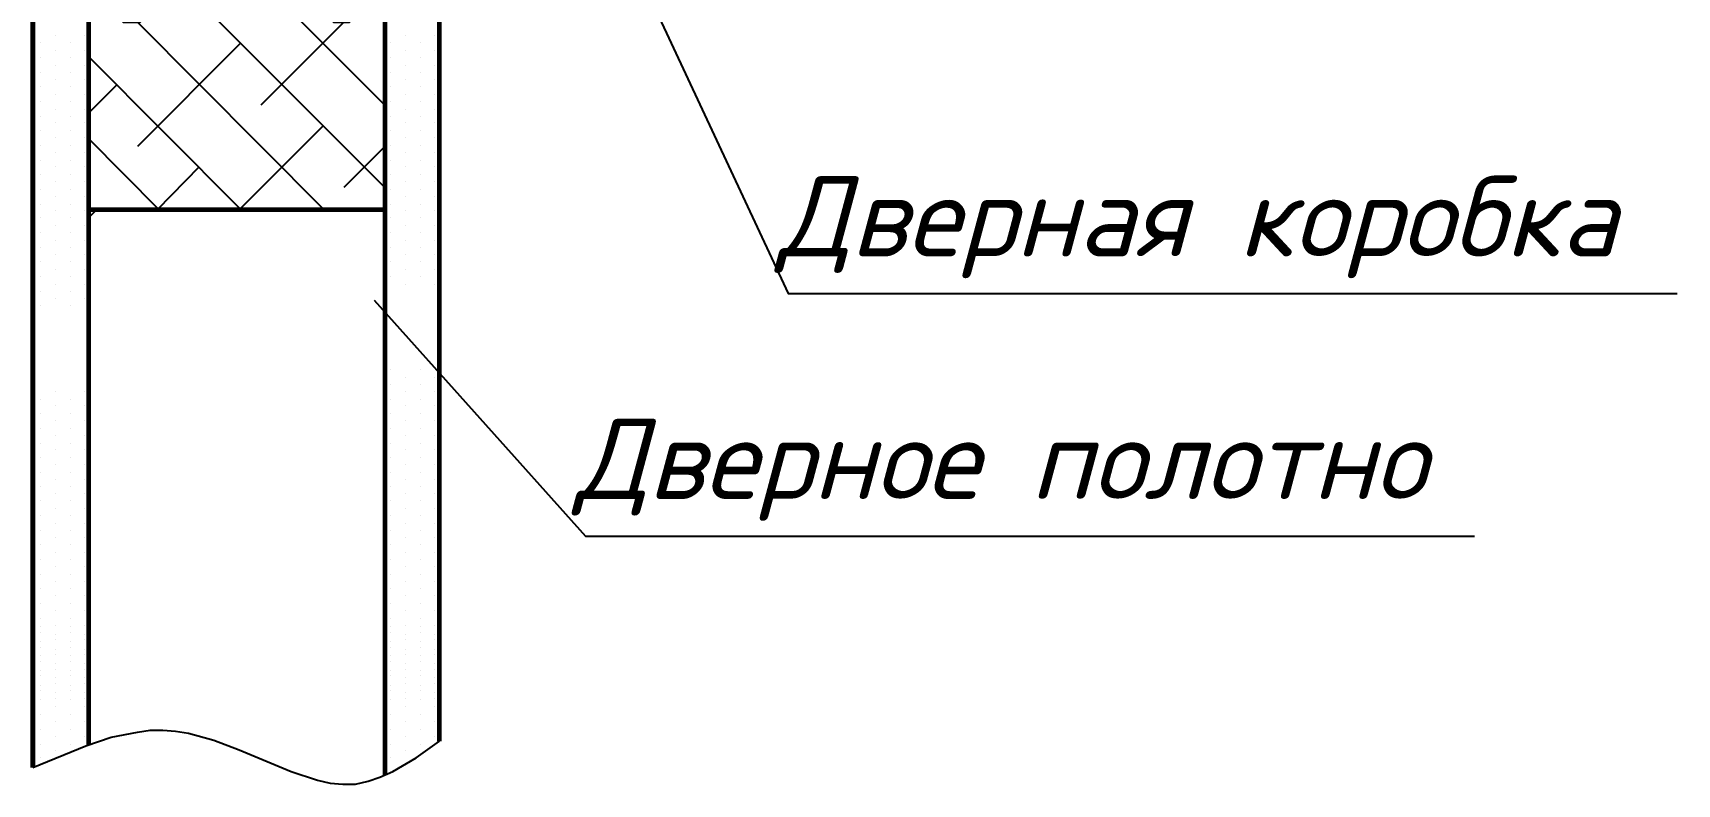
# Paper-space layout '24 (Испр)' of a CAD drawing. Header units: millimetres. Extents: x 215 to 14640, y -3257 to 166.
# Drawn here: x 1554.6 to 1626.2, y -2991.4 to -2958.7 of the extents above; entities that cross this region are included whole.
import ezdxf

# ---------------------------------------------------------------- set-up
doc = ezdxf.new("R2010")
doc.units = ezdxf.units.MM
for name, color, linetype in [('PDF _0', 7, 'Continuous'), ('PDF _Основные линии', 7, 'Continuous'), ('PDF _Текст', 7, 'Continuous')]:
    doc.layers.add(name, color=color, linetype=linetype)
doc.styles.add('PDF ISOCPEUR Italic', font='isocpeui.ttf')

psp = doc.layouts.new('24 (Испр)')

# ---------------------------------------------------------------- linework, layer by layer
at = {"layer": 'PDF _0', "lineweight": 25}
for points in [[(1578.648, -2951.111), (1587.478, -2970.03), (1591.479, -2970.03), (1626.173, -2970.03)], [(1569.924, -2961.836), (1561.965, -2953.878)], [(1569.924, -2965.411), (1559.241, -2954.729)], [(1567.285, -2966.39), (1559.113, -2958.176)], [(1568.179, -2958.176), (1564.518, -2961.836)], [(1554.943, -2959.113), (1554.943, -2959.113)], [(1555.581, -2958.815), (1555.581, -2958.815)], [(1555.581, -2959.453), (1555.581, -2959.453)], [(1556.219, -2959.113), (1556.219, -2959.113)], [(1556.858, -2958.815), (1556.858, -2958.815)], [(1556.858, -2959.453), (1556.858, -2959.453)], [(1563.625, -2959.155), (1559.156, -2963.624)], [(1570.179, -2959.113), (1570.179, -2959.113)], [(1570.817, -2958.815), (1570.817, -2958.815)], [(1570.817, -2959.453), (1570.817, -2959.453)], [(1571.456, -2959.113), (1571.456, -2959.113)], [(1572.094, -2958.815), (1572.094, -2958.815)], [(1572.094, -2959.453), (1572.094, -2959.453)], [(1554.943, -2959.751), (1554.943, -2959.751)], [(1555.581, -2960.091), (1555.581, -2960.091)], [(1556.219, -2959.751), (1556.219, -2959.751)], [(1556.858, -2960.091), (1556.858, -2960.091)], [(1563.667, -2966.39), (1557.028, -2959.708)], [(1570.179, -2959.751), (1570.179, -2959.751)], [(1570.817, -2960.091), (1570.817, -2960.091)], [(1571.456, -2959.751), (1571.456, -2959.751)], [(1572.094, -2960.091), (1572.094, -2960.091)], [(1554.943, -2960.389), (1554.943, -2960.389)], [(1555.581, -2960.73), (1555.581, -2960.73)], [(1556.219, -2960.389), (1556.219, -2960.389)], [(1556.858, -2960.73), (1556.858, -2960.73)], [(1570.179, -2960.389), (1570.179, -2960.389)], [(1570.817, -2960.73), (1570.817, -2960.73)], [(1571.456, -2960.389), (1571.456, -2960.389)], [(1572.094, -2960.73), (1572.094, -2960.73)], [(1554.943, -2961.028), (1554.943, -2961.028)], [(1555.581, -2961.368), (1555.581, -2961.368)], [(1556.219, -2961.028), (1556.219, -2961.028)], [(1556.858, -2961.368), (1556.858, -2961.368)], [(1558.262, -2960.943), (1557.028, -2962.177)], [(1570.179, -2961.028), (1570.179, -2961.028)], [(1570.817, -2961.368), (1570.817, -2961.368)], [(1571.456, -2961.028), (1571.456, -2961.028)], [(1572.094, -2961.368), (1572.094, -2961.368)], [(1554.943, -2961.666), (1554.943, -2961.666)], [(1554.943, -2962.305), (1554.943, -2962.305)], [(1555.581, -2962.007), (1555.581, -2962.007)], [(1556.219, -2961.666), (1556.219, -2961.666)], [(1556.219, -2962.305), (1556.219, -2962.305)], [(1556.858, -2962.007), (1556.858, -2962.007)], [(1570.179, -2961.666), (1570.179, -2961.666)], [(1570.179, -2962.305), (1570.179, -2962.305)], [(1570.817, -2962.007), (1570.817, -2962.007)], [(1571.456, -2961.666), (1571.456, -2961.666)], [(1571.456, -2962.305), (1571.456, -2962.305)], [(1572.094, -2962.007), (1572.094, -2962.007)], [(1554.943, -2962.943), (1554.943, -2962.943)], [(1555.581, -2962.602), (1555.581, -2962.602)], [(1556.219, -2962.943), (1556.219, -2962.943)], [(1556.858, -2962.602), (1556.858, -2962.602)], [(1567.242, -2962.73), (1563.582, -2966.39)], [(1570.179, -2962.943), (1570.179, -2962.943)], [(1570.817, -2962.602), (1570.817, -2962.602)], [(1571.456, -2962.943), (1571.456, -2962.943)], [(1572.094, -2962.602), (1572.094, -2962.602)], [(1554.943, -2963.581), (1554.943, -2963.581)], [(1555.581, -2963.241), (1555.581, -2963.241)], [(1556.219, -2963.581), (1556.219, -2963.581)], [(1556.858, -2963.241), (1556.858, -2963.241)], [(1560.092, -2966.39), (1557.028, -2963.283)], [(1569.924, -2963.624), (1568.136, -2965.411)], [(1570.179, -2963.581), (1570.179, -2963.581)], [(1570.817, -2963.241), (1570.817, -2963.241)], [(1571.456, -2963.581), (1571.456, -2963.581)], [(1572.094, -2963.241), (1572.094, -2963.241)], [(1554.943, -2964.22), (1554.943, -2964.22)], [(1555.581, -2963.879), (1555.581, -2963.879)], [(1556.219, -2964.22), (1556.219, -2964.22)], [(1556.858, -2963.879), (1556.858, -2963.879)], [(1570.179, -2964.22), (1570.179, -2964.22)], [(1570.817, -2963.879), (1570.817, -2963.879)], [(1571.456, -2964.22), (1571.456, -2964.22)], [(1572.094, -2963.879), (1572.094, -2963.879)], [(1554.943, -2964.858), (1554.943, -2964.858)], [(1555.581, -2964.518), (1555.581, -2964.518)], [(1555.581, -2965.156), (1555.581, -2965.156)], [(1556.219, -2964.858), (1556.219, -2964.858)], [(1556.858, -2964.518), (1556.858, -2964.518)], [(1556.858, -2965.156), (1556.858, -2965.156)], [(1561.837, -2964.518), (1560.007, -2966.39)], [(1570.179, -2964.858), (1570.179, -2964.858)], [(1570.817, -2964.518), (1570.817, -2964.518)], [(1570.817, -2965.156), (1570.817, -2965.156)], [(1571.456, -2964.858), (1571.456, -2964.858)], [(1572.094, -2964.518), (1572.094, -2964.518)], [(1572.094, -2965.156), (1572.094, -2965.156)], [(1554.943, -2965.497), (1554.943, -2965.497)], [(1555.581, -2965.794), (1555.581, -2965.794)], [(1556.219, -2965.497), (1556.219, -2965.497)], [(1556.858, -2965.794), (1556.858, -2965.794)], [(1570.179, -2965.497), (1570.179, -2965.497)], [(1570.817, -2965.794), (1570.817, -2965.794)], [(1571.456, -2965.497), (1571.456, -2965.497)], [(1572.094, -2965.794), (1572.094, -2965.794)], [(1554.943, -2966.135), (1554.943, -2966.135)], [(1555.581, -2966.433), (1555.581, -2966.433)], [(1556.219, -2966.135), (1556.219, -2966.135)], [(1556.858, -2966.433), (1556.858, -2966.433)], [(1557.368, -2966.39), (1557.028, -2966.731)], [(1570.179, -2966.135), (1570.179, -2966.135)], [(1570.817, -2966.433), (1570.817, -2966.433)], [(1571.456, -2966.135), (1571.456, -2966.135)], [(1572.094, -2966.433), (1572.094, -2966.433)], [(1554.943, -2966.731), (1554.943, -2966.731)], [(1555.581, -2967.071), (1555.581, -2967.071)], [(1556.219, -2966.731), (1556.219, -2966.731)], [(1556.858, -2967.071), (1556.858, -2967.071)], [(1570.179, -2966.731), (1570.179, -2966.731)], [(1570.817, -2967.071), (1570.817, -2967.071)], [(1571.456, -2966.731), (1571.456, -2966.731)], [(1572.094, -2967.071), (1572.094, -2967.071)], [(1554.943, -2967.369), (1554.943, -2967.369)], [(1554.943, -2968.008), (1554.943, -2968.008)], [(1555.581, -2967.71), (1555.581, -2967.71)], [(1556.219, -2967.369), (1556.219, -2967.369)], [(1556.219, -2968.008), (1556.219, -2968.008)], [(1556.858, -2967.71), (1556.858, -2967.71)], [(1570.179, -2967.369), (1570.179, -2967.369)], [(1570.179, -2968.008), (1570.179, -2968.008)], [(1570.817, -2967.71), (1570.817, -2967.71)], [(1571.456, -2967.369), (1571.456, -2967.369)], [(1571.456, -2968.008), (1571.456, -2968.008)], [(1572.094, -2967.71), (1572.094, -2967.71)], [(1554.943, -2968.646), (1554.943, -2968.646)], [(1555.581, -2968.348), (1555.581, -2968.348)], [(1556.219, -2968.646), (1556.219, -2968.646)], [(1556.858, -2968.348), (1556.858, -2968.348)], [(1570.179, -2968.646), (1570.179, -2968.646)], [(1570.817, -2968.348), (1570.817, -2968.348)], [(1571.456, -2968.646), (1571.456, -2968.646)], [(1572.094, -2968.348), (1572.094, -2968.348)], [(1554.943, -2969.284), (1554.943, -2969.284)], [(1555.581, -2968.986), (1555.581, -2968.986)], [(1556.219, -2969.284), (1556.219, -2969.284)], [(1556.858, -2968.986), (1556.858, -2968.986)], [(1570.179, -2969.284), (1570.179, -2969.284)], [(1570.817, -2968.986), (1570.817, -2968.986)], [(1571.456, -2969.284), (1571.456, -2969.284)], [(1572.094, -2968.986), (1572.094, -2968.986)], [(1554.943, -2969.923), (1554.943, -2969.923)], [(1555.581, -2969.625), (1555.581, -2969.625)], [(1556.219, -2969.923), (1556.219, -2969.923)], [(1556.858, -2969.625), (1556.858, -2969.625)], [(1570.817, -2969.625), (1570.817, -2969.625)], [(1572.094, -2969.625), (1572.094, -2969.625)], [(1554.943, -2970.561), (1554.943, -2970.561)], [(1555.581, -2970.263), (1555.581, -2970.263)], [(1556.219, -2970.561), (1556.219, -2970.561)], [(1556.858, -2970.263), (1556.858, -2970.263)], [(1569.452, -2970.319), (1578.655, -2980.586), (1582.656, -2980.586), (1617.35, -2980.586)], [(1570.179, -2973.343), (1570.179, -2973.343)], [(1570.817, -2973.684), (1570.817, -2973.684)], [(1571.456, -2973.343), (1571.456, -2973.343)], [(1572.094, -2973.684), (1572.094, -2973.684)], [(1555.581, -2974.279), (1555.581, -2974.279)], [(1556.858, -2974.279), (1556.858, -2974.279)], [(1570.179, -2973.982), (1570.179, -2973.982)], [(1570.817, -2974.279), (1570.817, -2974.279)], [(1571.456, -2973.982), (1571.456, -2973.982)], [(1572.094, -2974.279), (1572.094, -2974.279)], [(1554.943, -2974.62), (1554.943, -2974.62)], [(1555.581, -2974.918), (1555.581, -2974.918)], [(1556.219, -2974.62), (1556.219, -2974.62)], [(1556.858, -2974.918), (1556.858, -2974.918)], [(1570.179, -2974.62), (1570.179, -2974.62)], [(1570.817, -2974.918), (1570.817, -2974.918)], [(1571.456, -2974.62), (1571.456, -2974.62)], [(1572.094, -2974.918), (1572.094, -2974.918)], [(1554.943, -2975.258), (1554.943, -2975.258)], [(1554.943, -2975.897), (1554.943, -2975.897)], [(1555.581, -2975.556), (1555.581, -2975.556)], [(1556.219, -2975.258), (1556.219, -2975.258)], [(1556.219, -2975.897), (1556.219, -2975.897)], [(1556.858, -2975.556), (1556.858, -2975.556)], [(1570.179, -2975.258), (1570.179, -2975.258)], [(1570.179, -2975.897), (1570.179, -2975.897)], [(1570.817, -2975.556), (1570.817, -2975.556)], [(1571.456, -2975.258), (1571.456, -2975.258)], [(1571.456, -2975.897), (1571.456, -2975.897)], [(1572.094, -2975.556), (1572.094, -2975.556)], [(1554.943, -2976.535), (1554.943, -2976.535)], [(1555.581, -2976.195), (1555.581, -2976.195)], [(1556.219, -2976.535), (1556.219, -2976.535)], [(1556.858, -2976.195), (1556.858, -2976.195)], [(1570.179, -2976.535), (1570.179, -2976.535)], [(1570.817, -2976.195), (1570.817, -2976.195)], [(1571.456, -2976.535), (1571.456, -2976.535)], [(1572.094, -2976.195), (1572.094, -2976.195)], [(1554.943, -2977.174), (1554.943, -2977.174)], [(1555.581, -2976.833), (1555.581, -2976.833)], [(1556.219, -2977.174), (1556.219, -2977.174)], [(1556.858, -2976.833), (1556.858, -2976.833)], [(1570.179, -2977.174), (1570.179, -2977.174)], [(1570.817, -2976.833), (1570.817, -2976.833)], [(1571.456, -2977.174), (1571.456, -2977.174)], [(1572.094, -2976.833), (1572.094, -2976.833)], [(1554.943, -2977.812), (1554.943, -2977.812)], [(1555.581, -2977.471), (1555.581, -2977.471)], [(1556.219, -2977.812), (1556.219, -2977.812)], [(1556.858, -2977.471), (1556.858, -2977.471)], [(1570.179, -2977.812), (1570.179, -2977.812)], [(1570.817, -2977.471), (1570.817, -2977.471)], [(1571.456, -2977.812), (1571.456, -2977.812)], [(1572.094, -2977.471), (1572.094, -2977.471)], [(1554.943, -2978.408), (1554.943, -2978.408)], [(1555.581, -2978.11), (1555.581, -2978.11)], [(1555.581, -2978.748), (1555.581, -2978.748)], [(1556.219, -2978.408), (1556.219, -2978.408)], [(1556.858, -2978.11), (1556.858, -2978.11)], [(1556.858, -2978.748), (1556.858, -2978.748)], [(1570.179, -2978.408), (1570.179, -2978.408)], [(1570.817, -2978.11), (1570.817, -2978.11)], [(1570.817, -2978.748), (1570.817, -2978.748)], [(1571.456, -2978.408), (1571.456, -2978.408)], [(1572.094, -2978.11), (1572.094, -2978.11)], [(1572.094, -2978.748), (1572.094, -2978.748)], [(1554.943, -2979.046), (1554.943, -2979.046)], [(1555.581, -2979.387), (1555.581, -2979.387)], [(1556.219, -2979.046), (1556.219, -2979.046)], [(1556.858, -2979.387), (1556.858, -2979.387)], [(1570.179, -2979.046), (1570.179, -2979.046)], [(1570.817, -2979.387), (1570.817, -2979.387)], [(1571.456, -2979.046), (1571.456, -2979.046)], [(1572.094, -2979.387), (1572.094, -2979.387)], [(1554.943, -2979.685), (1554.943, -2979.685)], [(1555.581, -2980.025), (1555.581, -2980.025)], [(1556.219, -2979.685), (1556.219, -2979.685)], [(1556.858, -2980.025), (1556.858, -2980.025)], [(1570.179, -2979.685), (1570.179, -2979.685)], [(1570.817, -2980.025), (1570.817, -2980.025)], [(1571.456, -2979.685), (1571.456, -2979.685)], [(1572.094, -2980.025), (1572.094, -2980.025)], [(1554.943, -2980.323), (1554.943, -2980.323)], [(1555.581, -2980.663), (1555.581, -2980.663)], [(1556.219, -2980.323), (1556.219, -2980.323)], [(1556.858, -2980.663), (1556.858, -2980.663)], [(1570.179, -2980.323), (1570.179, -2980.323)], [(1570.817, -2980.663), (1570.817, -2980.663)], [(1571.456, -2980.323), (1571.456, -2980.323)], [(1572.094, -2980.663), (1572.094, -2980.663)], [(1554.943, -2980.961), (1554.943, -2980.961)], [(1554.943, -2981.6), (1554.943, -2981.6)], [(1555.581, -2981.302), (1555.581, -2981.302)], [(1556.219, -2980.961), (1556.219, -2980.961)], [(1556.219, -2981.6), (1556.219, -2981.6)], [(1556.858, -2981.302), (1556.858, -2981.302)], [(1570.179, -2980.961), (1570.179, -2980.961)], [(1570.179, -2981.6), (1570.179, -2981.6)], [(1570.817, -2981.302), (1570.817, -2981.302)], [(1571.456, -2980.961), (1571.456, -2980.961)], [(1571.456, -2981.6), (1571.456, -2981.6)], [(1572.094, -2981.302), (1572.094, -2981.302)], [(1554.943, -2982.238), (1554.943, -2982.238)], [(1555.581, -2981.898), (1555.581, -2981.898)], [(1556.219, -2982.238), (1556.219, -2982.238)], [(1556.858, -2981.898), (1556.858, -2981.898)], [(1570.179, -2982.238), (1570.179, -2982.238)], [(1570.817, -2981.898), (1570.817, -2981.898)], [(1571.456, -2982.238), (1571.456, -2982.238)], [(1572.094, -2981.898), (1572.094, -2981.898)], [(1554.943, -2982.877), (1554.943, -2982.877)], [(1555.581, -2982.536), (1555.581, -2982.536)], [(1556.219, -2982.877), (1556.219, -2982.877)], [(1556.858, -2982.536), (1556.858, -2982.536)], [(1570.179, -2982.877), (1570.179, -2982.877)], [(1570.817, -2982.536), (1570.817, -2982.536)], [(1571.456, -2982.877), (1571.456, -2982.877)], [(1572.094, -2982.536), (1572.094, -2982.536)], [(1554.943, -2983.515), (1554.943, -2983.515)], [(1555.581, -2983.174), (1555.581, -2983.174)], [(1556.219, -2983.515), (1556.219, -2983.515)], [(1556.858, -2983.174), (1556.858, -2983.174)], [(1570.179, -2983.515), (1570.179, -2983.515)], [(1570.817, -2983.174), (1570.817, -2983.174)], [(1571.456, -2983.515), (1571.456, -2983.515)], [(1572.094, -2983.174), (1572.094, -2983.174)], [(1554.943, -2984.153), (1554.943, -2984.153)], [(1555.581, -2983.813), (1555.581, -2983.813)], [(1555.581, -2984.451), (1555.581, -2984.451)], [(1556.219, -2984.153), (1556.219, -2984.153)], [(1556.858, -2983.813), (1556.858, -2983.813)], [(1556.858, -2984.451), (1556.858, -2984.451)], [(1570.179, -2984.153), (1570.179, -2984.153)], [(1570.817, -2983.813), (1570.817, -2983.813)], [(1570.817, -2984.451), (1570.817, -2984.451)], [(1571.456, -2984.153), (1571.456, -2984.153)], [(1572.094, -2983.813), (1572.094, -2983.813)], [(1572.094, -2984.451), (1572.094, -2984.451)], [(1554.943, -2984.521), (1554.943, -2984.521)], [(1554.943, -2984.792), (1554.943, -2984.792)], [(1554.943, -2985.159), (1554.943, -2985.159)], [(1555.581, -2984.861), (1555.581, -2984.861)], [(1555.581, -2985.09), (1555.581, -2985.09)], [(1556.219, -2984.521), (1556.219, -2984.521)], [(1556.219, -2984.792), (1556.219, -2984.792)], [(1556.219, -2985.159), (1556.219, -2985.159)], [(1556.858, -2984.861), (1556.858, -2984.861)], [(1556.858, -2985.09), (1556.858, -2985.09)], [(1570.179, -2984.521), (1570.179, -2984.521)], [(1570.179, -2984.792), (1570.179, -2984.792)], [(1570.179, -2985.159), (1570.179, -2985.159)], [(1570.817, -2984.861), (1570.817, -2984.861)], [(1570.817, -2985.09), (1570.817, -2985.09)], [(1571.456, -2984.521), (1571.456, -2984.521)], [(1571.456, -2984.792), (1571.456, -2984.792)], [(1571.456, -2985.159), (1571.456, -2985.159)], [(1572.094, -2984.861), (1572.094, -2984.861)], [(1572.094, -2985.09), (1572.094, -2985.09)], [(1554.943, -2985.43), (1554.943, -2985.43)], [(1554.943, -2985.798), (1554.943, -2985.798)], [(1555.581, -2985.5), (1555.581, -2985.5)], [(1555.581, -2985.728), (1555.581, -2985.728)], [(1556.219, -2985.43), (1556.219, -2985.43)], [(1556.219, -2985.798), (1556.219, -2985.798)], [(1556.858, -2985.5), (1556.858, -2985.5)], [(1556.858, -2985.728), (1556.858, -2985.728)], [(1570.179, -2985.43), (1570.179, -2985.43)], [(1570.179, -2985.798), (1570.179, -2985.798)], [(1570.817, -2985.5), (1570.817, -2985.5)], [(1570.817, -2985.728), (1570.817, -2985.728)], [(1571.456, -2985.43), (1571.456, -2985.43)], [(1571.456, -2985.798), (1571.456, -2985.798)], [(1572.094, -2985.5), (1572.094, -2985.5)], [(1572.094, -2985.728), (1572.094, -2985.728)], [(1554.943, -2986.026), (1554.943, -2986.026)], [(1554.943, -2986.436), (1554.943, -2986.436)], [(1555.581, -2986.138), (1555.581, -2986.138)], [(1555.581, -2986.366), (1555.581, -2986.366)], [(1556.219, -2986.026), (1556.219, -2986.026)], [(1556.219, -2986.436), (1556.219, -2986.436)], [(1556.858, -2986.138), (1556.858, -2986.138)], [(1556.858, -2986.366), (1556.858, -2986.366)], [(1570.179, -2986.026), (1570.179, -2986.026)], [(1570.179, -2986.436), (1570.179, -2986.436)], [(1570.817, -2986.138), (1570.817, -2986.138)], [(1570.817, -2986.366), (1570.817, -2986.366)], [(1571.456, -2986.026), (1571.456, -2986.026)], [(1571.456, -2986.436), (1571.456, -2986.436)], [(1572.094, -2986.138), (1572.094, -2986.138)], [(1572.094, -2986.366), (1572.094, -2986.366)], [(1554.943, -2986.664), (1554.943, -2986.664)], [(1554.943, -2987.074), (1554.943, -2987.074)], [(1554.943, -2987.303), (1554.943, -2987.303)], [(1555.581, -2986.734), (1555.581, -2986.734)], [(1555.581, -2987.005), (1555.581, -2987.005)], [(1555.581, -2987.372), (1555.581, -2987.372)], [(1556.219, -2986.664), (1556.219, -2986.664)], [(1556.219, -2987.074), (1556.219, -2987.074)], [(1556.219, -2987.303), (1556.219, -2987.303)], [(1556.858, -2986.734), (1556.858, -2986.734)], [(1556.858, -2987.005), (1556.858, -2987.005)], [(1556.858, -2987.372), (1556.858, -2987.372)], [(1570.179, -2986.664), (1570.179, -2986.664)], [(1570.179, -2987.074), (1570.179, -2987.074)], [(1570.179, -2987.303), (1570.179, -2987.303)], [(1570.817, -2986.734), (1570.817, -2986.734)], [(1570.817, -2987.005), (1570.817, -2987.005)], [(1570.817, -2987.372), (1570.817, -2987.372)], [(1571.456, -2986.664), (1571.456, -2986.664)], [(1571.456, -2987.074), (1571.456, -2987.074)], [(1571.456, -2987.303), (1571.456, -2987.303)], [(1572.094, -2986.734), (1572.094, -2986.734)], [(1572.094, -2987.005), (1572.094, -2987.005)], [(1572.094, -2987.372), (1572.094, -2987.372)], [(1554.943, -2987.713), (1554.943, -2987.713)], [(1555.581, -2987.643), (1555.581, -2987.643)], [(1555.581, -2988.011), (1555.581, -2988.011)], [(1556.219, -2987.713), (1556.219, -2987.713)], [(1556.858, -2987.643), (1556.858, -2987.643)], [(1556.858, -2988.011), (1556.858, -2988.011)], [(1570.179, -2987.713), (1570.179, -2987.713)], [(1570.817, -2987.643), (1570.817, -2987.643)], [(1570.817, -2988.011), (1570.817, -2988.011)], [(1571.456, -2987.713), (1571.456, -2987.713)], [(1572.094, -2987.643), (1572.094, -2987.643)], [(1572.094, -2988.011), (1572.094, -2988.011)], [(1554.943, -2988.351), (1554.943, -2988.351)], [(1555.581, -2988.649), (1555.581, -2988.649)], [(1556.219, -2988.351), (1556.219, -2988.351)], [(1556.858, -2988.649), (1556.858, -2988.649)], [(1570.179, -2988.351), (1570.179, -2988.351)], [(1570.817, -2988.649), (1570.817, -2988.649)], [(1571.456, -2988.351), (1571.456, -2988.351)], [(1572.094, -2988.649), (1572.094, -2988.649)], [(1554.602, -2990.649), (1556.9, -2989.713), (1558.007, -2989.33), (1559.156, -2989.117), (1559.709, -2989.032), (1560.263, -2989.032), (1560.816, -2989.075), (1561.369, -2989.16), (1562.476, -2989.458), (1563.582, -2989.883), (1565.838, -2990.82), (1566.987, -2991.203), (1567.54, -2991.33), (1568.094, -2991.373), (1568.647, -2991.373), (1569.2, -2991.245), (1569.711, -2991.075), (1570.264, -2990.82), (1571.286, -2990.224), (1572.307, -2989.5)], [(1554.943, -2988.99), (1554.943, -2988.99)], [(1555.581, -2989.287), (1555.581, -2989.287)], [(1556.219, -2988.99), (1556.219, -2988.99)], [(1556.858, -2989.287), (1556.858, -2989.287)], [(1570.179, -2988.99), (1570.179, -2988.99)], [(1570.817, -2989.287), (1570.817, -2989.287)], [(1571.456, -2988.99), (1571.456, -2988.99)], [(1572.094, -2989.287), (1572.094, -2989.287)], [(1554.943, -2989.628), (1554.943, -2989.628)], [(1554.943, -2990.224), (1554.943, -2990.224)], [(1555.581, -2989.926), (1555.581, -2989.926)], [(1556.219, -2989.628), (1556.219, -2989.628)], [(1570.179, -2989.628), (1570.179, -2989.628)], [(1570.179, -2990.224), (1570.179, -2990.224)], [(1570.817, -2989.926), (1570.817, -2989.926)], [(1571.456, -2989.628), (1571.456, -2989.628)]]:
    psp.add_lwpolyline(points, dxfattribs=at)
at = {"layer": 'PDF _Основные линии', "lineweight": 60}
psp.add_lwpolyline([(1554.602, -2990.649), (1554.602, -2953.878)], close=True, dxfattribs=at)
for points in [[(1572.307, -2989.5), (1572.307, -2953.878), (1568.349, -2953.878), (1568.349, -2958.176), (1567.71, -2958.176), (1567.71, -2953.878), (1559.241, -2953.878), (1559.241, -2958.176), (1558.56, -2958.176), (1558.56, -2953.878), (1554.602, -2953.878)], [(1557.028, -2953.878), (1557.028, -2989.671)], [(1569.924, -2953.878), (1569.924, -2990.99)], [(1569.838, -2966.39), (1557.028, -2966.39)]]:
    psp.add_lwpolyline(points, dxfattribs=at)

# ---------------------------------------------------------------- texts
at = {"layer": 'PDF _Текст', "char_height": 3.49992, "attachment_point": 4, "style": 'PDF ISOCPEUR Italic'}
for s, insert in [('Дверная коробка', (1587.03, -2967.137)), ('Дверное полотно', (1578.206, -2977.692))]:
    psp.add_mtext(s, dxfattribs=dict(at, insert=insert))

doc.saveas('drawing.dxf')
